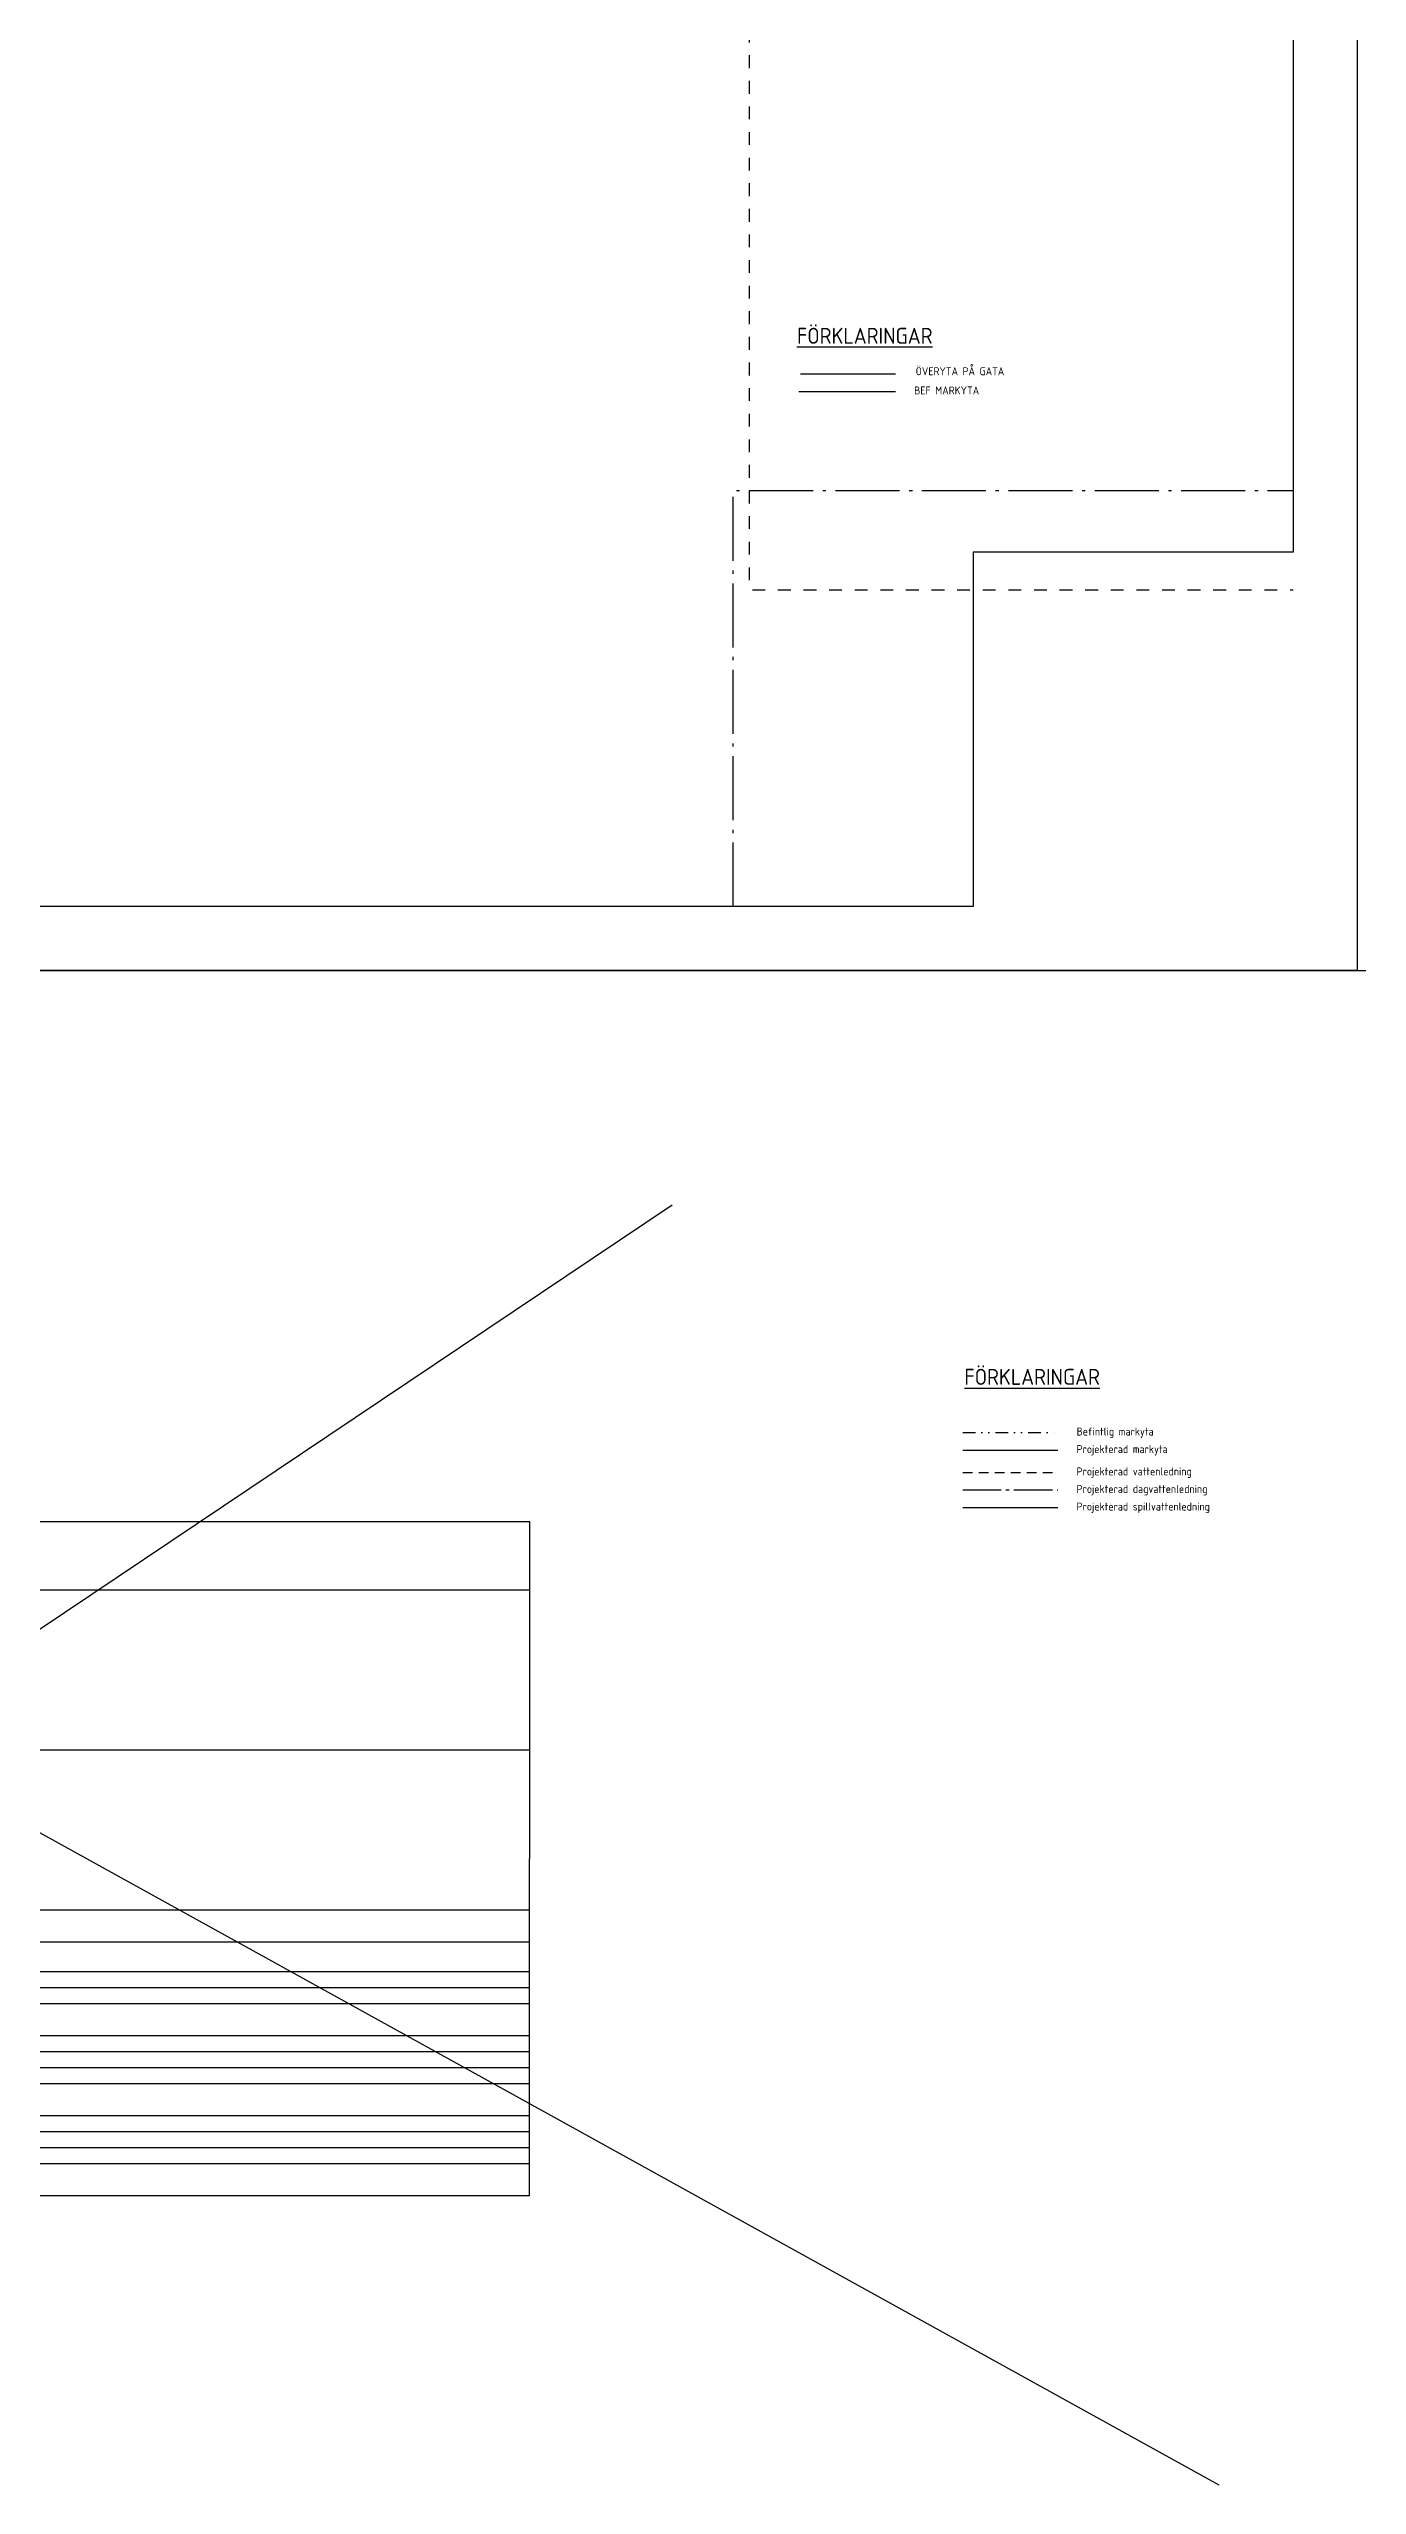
# Model space of a CAD drawing. Header units: metres. Extents: x 14120 to 17296, y 12612 to 17223.
# Drawn here: x 14552 to 14961, y 15702 to 16463 of the extents above; entities that cross this region are included whole.
import ezdxf

# ---------------------------------------------------------------- set-up
doc = ezdxf.new("R2010")
doc.units = ezdxf.units.M
doc.header["$MEASUREMENT"] = 0
for name, pattern in [('AA_DASHED_4', [8, 4, -4]), ('BH90-PMB-DV', [16, 12, -1.5, 1, -1.5]), ('BH90-PMB-SPV', [16, 8, 8]), ('CENTRUMLINJE', [27, 20, -3, 1, -3]), ('DIVIDE', [10, 4, -2, 0, -2, 0, -2]), ('STRECKAD_3', [5, 3, -2])]:
    doc.linetypes.add(name, pattern=pattern)
doc.layers.get('DEFPOINTS').update_dxf_attribs({"color": 5, "linetype": 'CONTINUOUS'})
for name, color, linetype in [('03_T', 3, 'CONTINUOUS'), ('05_txt', 1, 'CONTINUOUS'), ('M-36-Mark_H', 4, 'DIVIDE'), ('M-362B', 1, 'CONTINUOUS'), ('M-364', 6, 'CONTINUOUS'), ('M-368A', 1, 'CONTINUOUS'), ('M-368B', 4, 'CONTINUOUS'), ('M-412', 3, 'BH90-PMB-DV'), ('M-414', 1, 'STRECKAD_3'), ('M-46-MARK', 4, 'CONTINUOUS'), ('M-46-Spillvledn', 6, 'BH90-PMB-SPV'), ('M-468A', 1, 'CONTINUOUS')]:
    doc.layers.add(name, color=color, linetype=linetype)
doc.layers.add('Slask', color=6, linetype='CONTINUOUS', plot=False)
doc.styles.add('ISO', font='iso.shx')
doc.styles.add('P_ISO_25', font='ISO', dxfattribs={"height": 2.5})

msp = doc.modelspace()

# ---------------------------------------------------------------- linework, layer by layer
at = {"layer": 'DEFPOINTS'}
msp.add_xline((14160.19, 16174.839), (1, 0), dxfattribs=at)
at = {"layer": 'DEFPOINTS', "flags": 128}
for points in [[(14120.19, 16174.839), (14120.19, 16768.839), (14961.19, 16768.839), (14961.19, 16174.839)], [(14160.19, 16194.839), (14160.19, 16748.839), (14941.19, 16748.839), (14941.19, 16305.638), (14841.19, 16305.638), (14841.19, 16194.839)]]:
    msp.add_lwpolyline(points, close=True, dxfattribs=at)
at = {"layer": 'DEFPOINTS', "color": 7, "linetype": 'AA_DASHED_4', "flags": 128}
msp.add_lwpolyline([(14771.19, 16748.839), (14771.19, 16293.839), (14941.19, 16293.839)], dxfattribs=at)
at = {"layer": 'DEFPOINTS', "color": 3, "linetype": 'CENTRUMLINJE', "flags": 128}
msp.add_lwpolyline([(14766.19, 16194.839), (14766.19, 16324.839), (14941.19, 16324.839)], dxfattribs=at)
at = {"layer": 'M-36-Mark_H'}
msp.add_line((14837.94, 16030.542), (14867.649, 16030.542), dxfattribs=at)
at = {"layer": 'M-362B'}
msp.add_line((14786.751, 16355.804), (14816.918, 16355.804), dxfattribs=at)
at = {"layer": 'M-364'}
msp.add_line((14787.208, 16361.289), (14816.918, 16361.289), dxfattribs=at)
at = {"layer": 'M-368A'}
msp.add_lwpolyline([(14217.942, 15792.123), (14702.608, 15792.123), (14702.704, 16002.631), (14218.037, 16002.631), (14217.942, 15792.123)], dxfattribs=at)
at = {"layer": 'M-368B'}
for p, q in [((14272.945, 15981.366), (14702.608, 15981.366)), ((14272.945, 15931.366), (14702.608, 15931.366)), ((14272.945, 15881.366), (14702.608, 15881.366))]:
    msp.add_line(p, q, dxfattribs=at)
at = {"layer": 'M-412'}
msp.add_line((14837.94, 16012.593), (14867.649, 16012.593), dxfattribs=at)
at = {"layer": 'M-414'}
msp.add_line((14837.94, 16018.077), (14867.649, 16018.077), dxfattribs=at)
at = {"layer": 'M-46-MARK', "color": 3}
msp.add_line((14837.94, 16025.058), (14867.649, 16025.058), dxfattribs=at)
at = {"layer": 'M-46-Spillvledn'}
msp.add_line((14837.94, 16007.108), (14867.649, 16007.108), dxfattribs=at)
at = {"layer": 'M-468A'}
for p, q in [((14217.942, 15881.366), (14702.608, 15881.366)), ((14217.945, 15871.366), (14702.608, 15871.366)), ((14217.945, 15862.123), (14702.608, 15862.123)), ((14223.945, 15857.123), (14702.608, 15857.123)), ((14223.945, 15852.123), (14702.608, 15852.123)), ((14217.942, 15842.123), (14702.608, 15842.123)), ((14217.942, 15837.123), (14702.608, 15837.123)), ((14223.942, 15832.123), (14702.608, 15832.123)), ((14223.942, 15827.123), (14702.608, 15827.123)), ((14217.938, 15817.123), (14702.605, 15817.123)), ((14217.942, 15812.123), (14702.608, 15812.123)), ((14223.942, 15807.123), (14702.608, 15807.123)), ((14223.942, 15802.123), (14702.608, 15802.123))]:
    msp.add_line(p, q, dxfattribs=at)
at = {"layer": 'Slask', "flags": 128}
for points in [[(14747.111, 16101.591), (14194.234, 15730.715)], [(14918.066, 15701.626), (14201.508, 16097.955)]]:
    msp.add_lwpolyline(points, dxfattribs=at)

# ---------------------------------------------------------------- texts
at = {"layer": '03_T', "color": 7, "style": 'ISO'}
msp.add_text('%%UFÖRKLARINGAR', height=5, dxfattribs=at).set_placement((14786.132, 16370.693))
at = {"layer": '03_T', "linetype": 'Continuous', "style": 'P_ISO_25'}
for s, p in [('ÖVERYTA PÅ GATA', (14823.227, 16360.864)), ('BEF MARKYTA', (14822.77, 16354.861))]:
    msp.add_text(s, height=2.5, dxfattribs=at).set_placement(p)
at = {"layer": '05_txt', "color": 7, "style": 'ISO'}
msp.add_text('%%uFÖRKLARINGAR', height=5, dxfattribs=at).set_placement((14838.439, 16045.431))
at = {"layer": '05_txt', "style": 'ISO'}
for s, p in [('Befintlig markyta', (14873.501, 16029.599)), ('Projekterad markyta', (14873.501, 16024.115)), ('Projekterad vattenledning', (14873.501, 16017.134)), ('Projekterad dagvattenledning', (14873.501, 16011.65)), ('Projekterad spillvattenledning', (14873.501, 16006.165))]:
    msp.add_text(s, height=2.5, dxfattribs=at).set_placement(p)

doc.saveas('drawing.dxf')
